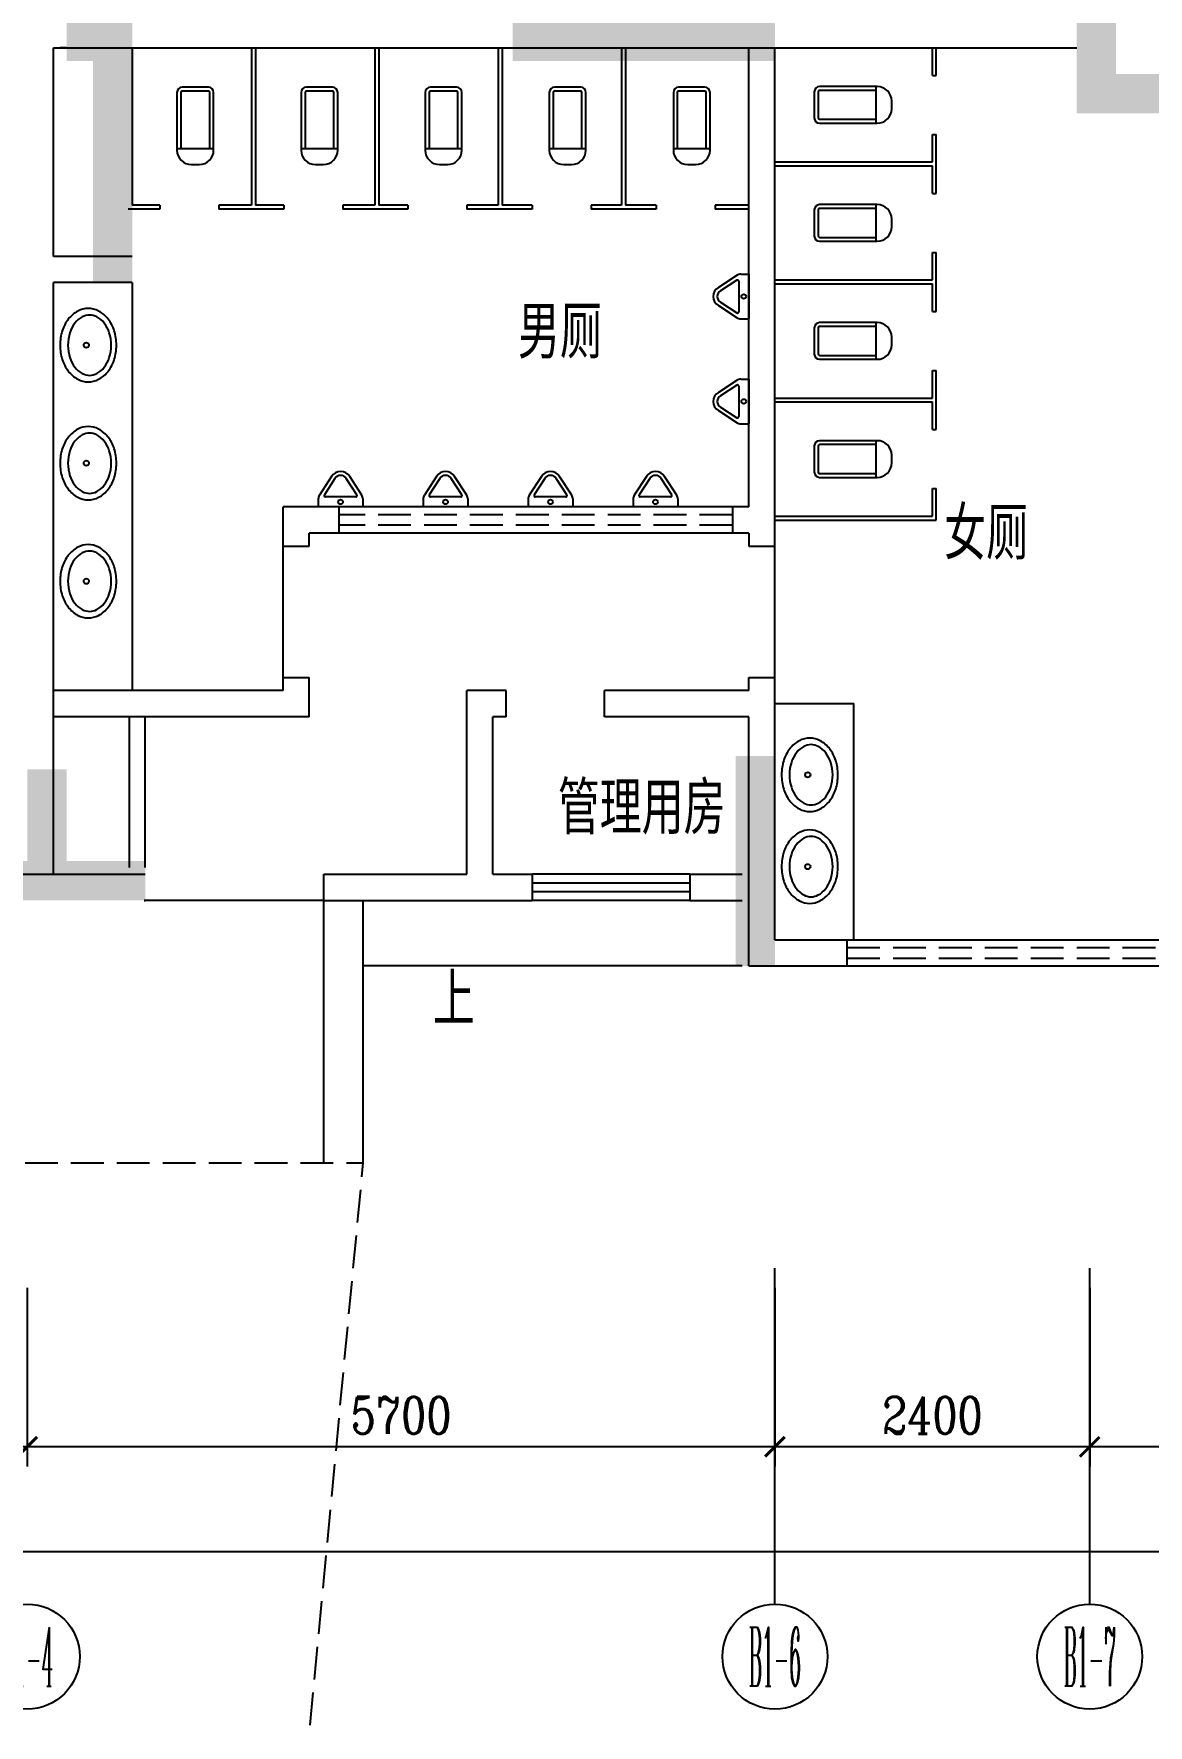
# Model space of a CAD drawing. Extents: x 2942 to 121742, y -69387 to 14613.
# Drawn here: x 29213 to 37708, y -21138 to -8243 of the extents above; entities that cross this region are included whole.
import ezdxf
from ezdxf.enums import TextEntityAlignment as Align

# ---------------------------------------------------------------- set-up
doc = ezdxf.new("R2010")
doc.units = 0
doc.header["$LTSCALE"] = 1000
doc.header["$MEASUREMENT"] = 0
doc.linetypes.add('DASH', pattern=[0.35, 0.25, -0.1])
doc.layers.get('0').update_dxf_attribs({"linetype": 'CONTINUOUS'})
doc.layers.get('DEFPOINTS').update_dxf_attribs({"linetype": 'CONTINUOUS'})
for name, color, linetype in [('AXIS', 7, 'CONTINUOUS'), ('AXIS_TEXT', 7, 'CONTINUOUS'), ('LVTRY', 7, 'CONTINUOUS'), ('STAIR', 7, 'CONTINUOUS'), ('WALL', 7, 'CONTINUOUS'), ('文字', 7, 'CONTINUOUS'), ('柱', 252, 'CONTINUOUS'), ('首层', 7, 'CONTINUOUS')]:
    doc.layers.add(name, color=color, linetype=linetype)
doc.styles.add('COMPLEX', font='COMPLEX.shx', dxfattribs={"width": 0.8})
doc.styles.add('DIM_FONT', font='romanc.shx', dxfattribs={"width": 0.8})
doc.styles.add('HZTXT', font='txt.shx', dxfattribs={"width": 0.5, "bigfont": 'hztxt.shx'})
doc.dimstyles.new('S100', dxfattribs={"dimtxt": 280, "dimasz": 150, "dimexe": 150, "dimexo": 150, "dimgap": 100, "dimtad": 1, "dimdec": 0, "dimzin": 0, "dimdsep": 46, "dimtxsty": 'DIM_FONT', "dimblk": '_DIMX', "dimblk1": 'ARCHTICK', "dimblk2": 'ARCHTICK', "dimsah": 1, "dimcen": 0.09, "dimdle": 150, "dimclrt": 7, "dimadec": 0, "dimazin": 0, "dimtfac": 1, "dimtdec": 0, "dimtix": 1, "dimtmove": 2, "dimatfit": 3, "dimldrblk": 'ARCHTICK', "dimfxl": 0, "dimtolj": 1, "dimtzin": 0, "dimarcsym": 0})

# ---------------------------------------------------------------- blocks, each defined once
blk = doc.blocks.new('_ARCHTICK')
at = {"color": 0, "linetype": 'ByBlock', "const_width": 0.15}
blk.add_lwpolyline([(-0.5, -0.5), (0.5, 0.5)], dxfattribs=at)
blk = doc.blocks.new('*D761')
at = {"color": 0, "linetype": 'ByBlock'}
for p, q in [((22863, -17805), (22863, -19966)), ((57963, -17805), (57963, -19966)), ((58113, -19816), (22713, -19816))]:
    blk.add_line(p, q, dxfattribs=at)
at = {"layer": 'DEFPOINTS', "color": 0, "linetype": 'ByBlock'}
for p in [(22863, -17655), (57963, -17655), (22863, -19816)]:
    blk.add_point(p, dxfattribs=at)
at = {"color": 0, "linetype": 'ByBlock', "xscale": 150, "yscale": 150, "zscale": 150, "rotation": 180}
blk.add_blockref('_ARCHTICK', (22863, -19816), dxfattribs=at)
at = {"color": 0, "linetype": 'ByBlock', "xscale": 150, "yscale": 150, "zscale": 150}
blk.add_blockref('_ARCHTICK', (57963, -19816), dxfattribs=at)
at = {"color": 7, "linetype": 'ByBlock', "insert": (40413, -19576), "char_height": 280, "attachment_point": 5, "style": 'DIM_FONT'}
blk.add_mtext('\\A1;35100', dxfattribs=at)
blk = doc.blocks.new('_DIMX')
blk.add_line((-150, 0), (150, 0))
at = {"const_width": 50}
blk.add_lwpolyline([(-70, -70), (70, 70)], dxfattribs=at)
blk = doc.blocks.new('*D762')
at = {"color": 0, "linetype": 'ByBlock'}
for p, q in [((29163, -17805), (29163, -19166)), ((34863, -17805), (34863, -19166)), ((35013, -19016), (29013, -19016))]:
    blk.add_line(p, q, dxfattribs=at)
at = {"layer": 'DEFPOINTS', "color": 0, "linetype": 'ByBlock'}
for p in [(29163, -17655), (34863, -17655), (29163, -19016)]:
    blk.add_point(p, dxfattribs=at)
at = {"color": 0, "linetype": 'ByBlock', "xscale": 150, "yscale": 150, "zscale": 150, "rotation": 180}
blk.add_blockref('_ARCHTICK', (29163, -19016), dxfattribs=at)
at = {"color": 0, "linetype": 'ByBlock', "xscale": 150, "yscale": 150, "zscale": 150}
blk.add_blockref('_ARCHTICK', (34863, -19016), dxfattribs=at)
at = {"color": 7, "linetype": 'ByBlock', "insert": (32013, -18776), "char_height": 280, "attachment_point": 5, "style": 'DIM_FONT'}
blk.add_mtext('\\A1;5700', dxfattribs=at)
blk = doc.blocks.new('*D765')
at = {"color": 0, "linetype": 'ByBlock'}
for p, q in [((25463, -17805), (25463, -19166)), ((29163, -17805), (29163, -19166)), ((29313, -19016), (25313, -19016))]:
    blk.add_line(p, q, dxfattribs=at)
at = {"layer": 'DEFPOINTS', "color": 0, "linetype": 'ByBlock'}
for p in [(25463, -17655), (29163, -17655), (25463, -19016)]:
    blk.add_point(p, dxfattribs=at)
at = {"color": 0, "linetype": 'ByBlock', "xscale": 150, "yscale": 150, "zscale": 150, "rotation": 180}
blk.add_blockref('_ARCHTICK', (25463, -19016), dxfattribs=at)
at = {"color": 0, "linetype": 'ByBlock', "xscale": 150, "yscale": 150, "zscale": 150}
blk.add_blockref('_ARCHTICK', (29163, -19016), dxfattribs=at)
at = {"color": 7, "linetype": 'ByBlock', "insert": (27313, -18776), "char_height": 280, "attachment_point": 5, "style": 'DIM_FONT'}
blk.add_mtext('\\A1;3700', dxfattribs=at)
blk = doc.blocks.new('_AXISO')
blk.add_circle((0, 0), 0.5)
at = {"layer": 'AXIS_TEXT', "style": 'COMPLEX', "width": 1.041667}
blk.add_attdef('A', text='', height=0.56, dxfattribs=at).set_placement((-0.25, -0.28), (0.25, -0.28), align=Align.FIT)
blk = doc.blocks.new('*D766')
at = {"color": 0, "linetype": 'ByBlock'}
for p, q in [((37263, -17805), (37263, -19166)), ((39163, -17805), (39163, -19166)), ((39313, -19016), (37113, -19016))]:
    blk.add_line(p, q, dxfattribs=at)
at = {"layer": 'DEFPOINTS', "color": 0, "linetype": 'ByBlock'}
for p in [(37263, -17655), (39163, -17655), (37263, -19016)]:
    blk.add_point(p, dxfattribs=at)
at = {"color": 0, "linetype": 'ByBlock', "xscale": 150, "yscale": 150, "zscale": 150, "rotation": 180}
blk.add_blockref('_ARCHTICK', (37263, -19016), dxfattribs=at)
at = {"color": 0, "linetype": 'ByBlock', "xscale": 150, "yscale": 150, "zscale": 150}
blk.add_blockref('_ARCHTICK', (39163, -19016), dxfattribs=at)
at = {"color": 7, "linetype": 'ByBlock', "insert": (38213, -18776), "char_height": 280, "attachment_point": 5, "style": 'DIM_FONT'}
blk.add_mtext('\\A1;1900', dxfattribs=at)
blk = doc.blocks.new('*D776')
at = {"color": 0, "linetype": 'ByBlock'}
for p, q in [((34863, -17805), (34863, -19166)), ((37263, -17805), (37263, -19166)), ((37413, -19016), (34713, -19016))]:
    blk.add_line(p, q, dxfattribs=at)
at = {"layer": 'DEFPOINTS', "color": 0, "linetype": 'ByBlock'}
for p in [(34863, -17655), (37263, -17655), (34863, -19016)]:
    blk.add_point(p, dxfattribs=at)
at = {"color": 0, "linetype": 'ByBlock', "xscale": 150, "yscale": 150, "zscale": 150, "rotation": 180}
blk.add_blockref('_ARCHTICK', (34863, -19016), dxfattribs=at)
at = {"color": 0, "linetype": 'ByBlock', "xscale": 150, "yscale": 150, "zscale": 150}
blk.add_blockref('_ARCHTICK', (37263, -19016), dxfattribs=at)
at = {"color": 7, "linetype": 'ByBlock', "insert": (36063, -18776), "char_height": 280, "attachment_point": 5, "style": 'DIM_FONT'}
blk.add_mtext('\\A1;2400', dxfattribs=at)
blk = doc.blocks.new('_LV3')
for points in [[(280, -265, 0.12431), (260, -186, 0.105707), (198, -113, 0.086941), (110, -67, 0.077137), (0, -50, 0.077137), (-110, -67, 0.086941), (-198, -113, 0.105707), (-260, -186, 0.12431), (-280, -265, 0.12431), (-260, -344, 0.105707), (-198, -417, 0.086941), (-110, -463, 0.077137), (0, -480, 0.077137), (110, -463, 0.086941), (198, -417, 0.105707), (260, -344, 0.12431)], [(230, -275, 0.12431), (216, -220, 0.105707), (168, -163, 0.086941), (95, -125, 0.077137), (0, -110, 0.077137), (-95, -125, 0.086941), (-168, -163, 0.105707), (-216, -220, 0.12431), (-230, -275, 0.12431), (-216, -330, 0.105707), (-168, -387, 0.086941), (-95, -425, 0.077137), (0, -440, 0.077137), (95, -425, 0.086941), (168, -387, 0.105707), (216, -330, 0.12431)]]:
    blk.add_lwpolyline(points, format="xyb", close=True)
blk.add_circle((0, -250), 20)

msp = doc.modelspace()

# ---------------------------------------------------------------- hatches: boundary and pattern name
at = {"layer": '柱'}
h = msp.add_hatch(color=252, dxfattribs=at)
h.paths.add_polyline_path([(38863.3, -1150.1), (39163.3, -1150.1), (39163.3, -2150.1), (37863.3, -2150.1), (37863.3, -1850.1), (38863.3, -1850.1)])
h.paths.add_polyline_path([(23363.3, 4449.9), (22863.3, 4449.9), (22863.3, 1449.9), (23163.3, 1449.9), (23163.3, 4149.9), (23363.3, 4149.9)])
h.paths.add_polyline_path([(22863.3, -3150.1), (23163.3, -3150.1), (23163.3, -4650.1), (23363.3, -4650.1), (23363.3, -4950.1), (22863.3, -4950.1)])
h.paths.add_polyline_path([(29463.3, -8150.1), (29963.3, -8150.1), (29963.3, -10140.1), (29663.3, -10140.1), (29663.3, -8450.1), (29463.3, -8450.1)])
h.paths.add_polyline_path([(25463.3, -12850.1), (25763.3, -12850.1), (25763.3, -14550.1), (26113.3, -14550.1), (26113.3, -14850.1), (25463.3, -14850.1)])
h.paths.add_polyline_path([(25963.3, -9350.1), (25463.3, -9350.1), (25463.3, -10950.1), (25763.3, -10950.1), (25763.3, -9650.1), (25963.3, -9650.1)])
h.paths.add_polyline_path([(28663.3, -14550.1), (28663.3, -14850.1), (30063.3, -14850.1), (30063.3, -14550.1), (29463.3, -14550.1), (29463.3, -13850.1), (29163.3, -13850.1), (29163.3, -14550.1)])
h.paths.add_polyline_path([(34563.3, -13750.1), (34863.3, -13750.1), (34863.3, -15350.1), (34563.3, -15350.1)])
h.paths.add_polyline_path([(26563.3, -2400.1), (27263.3, -2400.1), (27263.3, -1700.1), (26563.3, -1700.1)])
h.paths.add_polyline_path([(26563.3, -5200.1), (27263.3, -5200.1), (27263.3, -4500.1), (26563.3, -4500.1)])
h.paths.add_polyline_path([(26263.3, 4449.9), (27063.3, 4449.9), (27063.3, 3149.9), (27063.3, 2949.9), (26763.3, 2949.9), (26763.3, 4149.9), (26263.3, 4149.9)])
h.paths.add_polyline_path([(34863.3, -8150.1), (34863.3, -8450.1), (32863.3, -8450.1), (32863.3, -8150.1)])
h.paths.add_polyline_path([(32363.3, -5200.1), (33063.3, -5200.1), (33063.3, -4500.1), (32363.3, -4500.1)])
h.paths.add_polyline_path([(32363.3, -2400.1), (33063.3, -2400.1), (33063.3, -1700.1), (32363.3, -1700.1)])
h.paths.add_polyline_path([(37963.3, -6550.1), (37963.3, -6250.1), (37163.3, -6250.1), (37163.3, -8850.1), (38063.3, -8850.1), (38063.3, -8550.1), (37463.3, -8550.1), (37463.3, -6550.1)])
h.paths.add_polyline_path([(37463.3, -6550.1), (37463.3, -8550.1)], flags=16)
h.paths.add_polyline_path([(32663.3, 1849.9), (32963.3, 1849.9), (32963.3, 4449.9), (32663.3, 4449.9)])
h.paths.add_polyline_path([(54563.3, 4449.9), (53763.3, 4449.9), (53763.3, 3149.9), (53763.3, 2949.9), (54063.3, 2949.9), (54063.3, 4149.9), (54563.3, 4149.9)])
h.paths.add_polyline_path([(54263.3, -2400.1), (53563.3, -2400.1), (53563.3, -1700.1), (54263.3, -1700.1)])
h.paths.add_polyline_path([(54263.3, -5200.1), (53563.3, -5200.1), (53563.3, -4500.1), (54263.3, -4500.1)])
h.paths.add_polyline_path([(51363.3, -8150.1), (50863.3, -8150.1), (50863.3, -10140.1), (51163.3, -10140.1), (51163.3, -8450.1), (51363.3, -8450.1)])
h.paths.add_polyline_path([(46263.3, -13750.1), (45963.3, -13750.1), (45963.3, -15350.1), (46263.3, -15350.1)])
h.paths.add_polyline_path([(41963.3, -13350.1), (41663.3, -13350.1), (41663.3, -15350.1), (41963.3, -15350.1)])
h.paths.add_polyline_path([(38863.3, -13350.1), (39163.3, -13350.1), (39163.3, -15350.1), (38863.3, -15350.1)])
h.paths.add_polyline_path([(52163.3, -14550.1), (52163.3, -14850.1), (50763.3, -14850.1), (50763.3, -14550.1), (51363.3, -14550.1), (51363.3, -13850.1), (51663.3, -13850.1), (51663.3, -14550.1)])
h.paths.add_polyline_path([(45963.3, -8150.1), (45963.3, -8450.1), (47963.3, -8450.1), (47963.3, -8150.1)])
h.paths.add_polyline_path([(41963.3, -1150.1), (41663.3, -1150.1), (41663.3, -2150.1), (42963.3, -2150.1), (42963.3, -1850.1), (41963.3, -1850.1)])
h.paths.add_polyline_path([(39063.3, -6550.1), (39063.3, -6250.1), (39863.3, -6250.1), (39863.3, -8850.1), (38963.3, -8850.1), (38963.3, -8550.1), (39563.3, -8550.1), (39563.3, -6550.1)])
h.paths.add_polyline_path([(41763.3, -6550.1), (41763.3, -6250.1), (40963.3, -6250.1), (40963.3, -8850.1), (41863.3, -8850.1), (41863.3, -8550.1), (41263.3, -8550.1), (41263.3, -6550.1)])
h.paths.add_polyline_path([(43363.3, -6550.1), (43363.3, -8550.1)], flags=16)
h.paths.add_polyline_path([(42863.3, -6550.1), (42863.3, -6250.1), (43663.3, -6250.1), (43663.3, -8850.1), (42763.3, -8850.1), (42763.3, -8550.1), (43363.3, -8550.1), (43363.3, -6550.1)])
h.paths.add_polyline_path([(38863.3, 2449.9), (39163.3, 2449.9), (39163.3, 4449.9), (38863.3, 4449.9)])
h.paths.add_polyline_path([(41963.3, 2449.9), (41663.3, 2449.9), (41663.3, 4449.9), (41963.3, 4449.9)])
h.paths.add_polyline_path([(48463.3, -5200.1), (47763.3, -5200.1), (47763.3, -4500.1), (48463.3, -4500.1)])
h.paths.add_polyline_path([(48463.3, -2400.1), (47763.3, -2400.1), (47763.3, -1700.1), (48463.3, -1700.1)])
h.paths.add_polyline_path([(48163.3, 1849.9), (47863.3, 1849.9), (47863.3, 4449.9), (48163.3, 4449.9)])
h.paths.add_polyline_path([(55363.3, -12850.1), (55063.3, -12850.1), (55063.3, -14550.1), (54713.3, -14550.1), (54713.3, -14850.1), (55363.3, -14850.1)])
h.paths.add_polyline_path([(54863.3, -9350.1), (55363.3, -9350.1), (55363.3, -10950.1), (55063.3, -10950.1), (55063.3, -9650.1), (54863.3, -9650.1)])
h.paths.add_polyline_path([(57463.3, 4449.9), (57963.3, 4449.9), (57963.3, 1449.9), (57663.3, 1449.9), (57663.3, 4149.9), (57463.3, 4149.9)])
h.paths.add_polyline_path([(57963.3, -3150.1), (57663.3, -3150.1), (57663.3, -4650.1), (57463.3, -4650.1), (57463.3, -4950.1), (57963.3, -4950.1)])
edge = h.paths.add_edge_path()
edge.add_line((20397.6, 4449.9), (58994.1, 4449.9))
edge = h.paths.add_edge_path()
edge.add_line((57963.3, -17655), (57963.3, 8640.9))

# ---------------------------------------------------------------- linework, layer by layer
at = {"color": 252}
for p, q in [((30304.6, -8690.1), (30304.6, -9129.8)), ((30334.6, -8690.1), (30334.6, -9119.8)), ((30544.1, -8650.1), (30344.6, -8650.1)), ((30544.1, -8680.1), (30344.6, -8680.1)), ((30554.1, -9119.8), (30554.1, -8690.1)), ((30584.1, -9129.8), (30584.1, -8690.1)), ((31250.6, -8690.1), (31250.6, -9129.8)), ((31280.6, -8690.1), (31280.6, -9119.8)), ((31490.1, -8650.1), (31290.6, -8650.1)), ((31490.1, -8680.1), (31290.6, -8680.1)), ((31500.1, -9119.8), (31500.1, -8690.1)), ((31530.1, -9129.8), (31530.1, -8690.1)), ((32196.6, -8690.1), (32196.6, -9129.8)), ((32226.6, -8690.1), (32226.6, -9119.8)), ((32436.1, -8650.1), (32236.6, -8650.1)), ((32436.1, -8680.1), (32236.6, -8680.1)), ((32446.1, -9119.8), (32446.1, -8690.1)), ((32476.1, -9129.8), (32476.1, -8690.1)), ((33142.6, -8690.1), (33142.6, -9129.8)), ((33172.6, -8690.1), (33172.6, -9119.8)), ((33382.1, -8650.1), (33182.6, -8650.1)), ((33382.1, -8680.1), (33182.6, -8680.1)), ((33392.1, -9119.8), (33392.1, -8690.1)), ((33422.1, -9129.8), (33422.1, -8690.1)), ((34088.5, -8690.1), (34088.5, -9129.8)), ((34118.5, -8690.1), (34118.5, -9119.8)), ((34328.1, -8650.1), (34128.5, -8650.1)), ((34328.1, -8680.1), (34128.5, -8680.1)), ((34338.1, -9119.8), (34338.1, -8690.1)), ((34368.1, -9129.8), (34368.1, -8690.1)), ((30584.1, -9119.8), (30304.6, -9119.8)), ((31530.1, -9119.8), (31250.6, -9119.8)), ((32476.1, -9119.8), (32196.6, -9119.8)), ((33422.1, -9119.8), (33142.6, -9119.8)), ((34368.1, -9119.8), (34088.5, -9119.8)), ((30414.6, -9239.8), (30474.1, -9239.8)), ((31360.6, -9239.8), (31420.1, -9239.8)), ((32306.6, -9239.8), (32366.1, -9239.8)), ((33252.6, -9239.8), (33312.1, -9239.8)), ((34198.5, -9239.8), (34258.1, -9239.8))]:
    msp.add_line(p, q, dxfattribs=at)
at = {"color": 251}
for p, q in [((35163.3, -8685.3), (35163.3, -8884.9)), ((35193.3, -8685.3), (35193.3, -8884.9)), ((35643, -8645.3), (35203.3, -8645.3)), ((35633, -8675.3), (35203.3, -8675.3)), ((35633, -8645.3), (35633, -8924.9)), ((35753, -8814.9), (35753, -8755.3)), ((35203.3, -8894.9), (35633, -8894.9)), ((35203.3, -8924.9), (35643, -8924.9)), ((35163.3, -9585.3), (35163.3, -9784.9)), ((35193.3, -9585.3), (35193.3, -9784.9)), ((35643, -9545.3), (35203.3, -9545.3)), ((35633, -9575.3), (35203.3, -9575.3)), ((35633, -9545.3), (35633, -9824.9)), ((35753, -9714.9), (35753, -9655.3)), ((35203.3, -9794.9), (35633, -9794.9)), ((35203.3, -9824.9), (35643, -9824.9)), ((34574.9, -10084.2), (34432.8, -10176.8)), ((34571.9, -10121.9), (34447.8, -10202.8)), ((34587.3, -10130.3), (34587.3, -10361.8)), ((34602.2, -10076.1), (34663.3, -10076.1)), ((34663.3, -10076.1), (34663.3, -10416.1)), ((34432.8, -10315.3), (34574.9, -10407.9)), ((34447.8, -10289.4), (34571.9, -10370.2)), ((34602.2, -10416.1), (34663.3, -10416.1)), ((35163.3, -10485.3), (35163.3, -10684.9)), ((35193.3, -10485.3), (35193.3, -10684.9)), ((35643, -10445.3), (35203.3, -10445.3)), ((35633, -10475.3), (35203.3, -10475.3)), ((35633, -10445.3), (35633, -10724.9)), ((35753, -10614.9), (35753, -10555.3)), ((35203.3, -10694.9), (35633, -10694.9)), ((35203.3, -10724.9), (35643, -10724.9)), ((34574.9, -10884.2), (34432.8, -10976.8)), ((34571.9, -10921.9), (34447.8, -11002.8)), ((34587.3, -10930.3), (34587.3, -11161.8)), ((34602.2, -10876.1), (34663.3, -10876.1)), ((34663.3, -10876.1), (34663.3, -11216.1)), ((34447.8, -11089.4), (34571.9, -11170.2)), ((34432.8, -11115.3), (34574.9, -11207.9)), ((34602.2, -11216.1), (34663.3, -11216.1)), ((35643, -11345.3), (35203.3, -11345.3)), ((35633, -11345.3), (35633, -11624.9)), ((35163.3, -11385.3), (35163.3, -11584.9)), ((35193.3, -11385.3), (35193.3, -11584.9)), ((35633, -11375.3), (35203.3, -11375.3)), ((35753, -11514.9), (35753, -11455.3)), ((35203.3, -11594.9), (35633, -11594.9)), ((31482.9, -11619.5), (31390.3, -11761.7)), ((31508.8, -11634.5), (31428, -11758.6)), ((31676.3, -11758.6), (31595.4, -11634.5)), ((31714, -11761.7), (31621.4, -11619.5)), ((32282.9, -11619.5), (32190.3, -11761.7)), ((32308.8, -11634.5), (32228, -11758.6)), ((32476.3, -11758.6), (32395.4, -11634.5)), ((32514, -11761.7), (32421.4, -11619.5)), ((33082.9, -11619.5), (32990.2, -11761.7)), ((33108.8, -11634.5), (33028, -11758.6)), ((33276.3, -11758.6), (33195.4, -11634.5)), ((33314, -11761.7), (33221.4, -11619.5)), ((33882.9, -11619.5), (33790.2, -11761.7)), ((33908.8, -11634.5), (33828, -11758.6)), ((34076.3, -11758.6), (33995.4, -11634.5)), ((34114, -11761.7), (34021.4, -11619.5)), ((35203.3, -11624.9), (35643, -11624.9)), ((31382.1, -11788.9), (31382.1, -11850.1)), ((31722.1, -11850.1), (31382.1, -11850.1)), ((31667.9, -11774.1), (31436.3, -11774.1)), ((31722.1, -11788.9), (31722.1, -11850.1)), ((32182.1, -11788.9), (32182.1, -11850.1)), ((32522.1, -11850.1), (32182.1, -11850.1)), ((32467.9, -11774.1), (32236.3, -11774.1)), ((32522.1, -11788.9), (32522.1, -11850.1)), ((32982.1, -11788.9), (32982.1, -11850.1)), ((33322.1, -11850.1), (32982.1, -11850.1)), ((33267.9, -11774.1), (33036.3, -11774.1)), ((33322.1, -11788.9), (33322.1, -11850.1)), ((33782.1, -11788.9), (33782.1, -11850.1)), ((34122.1, -11850.1), (33782.1, -11850.1)), ((34067.9, -11774.1), (33836.3, -11774.1)), ((34122.1, -11788.9), (34122.1, -11850.1))]:
    msp.add_line(p, q, dxfattribs=at)
at = {"linetype": 'DASH'}
for p, q in [((31538.3, -11850.1), (31538.3, -12050.1)), ((34538.3, -11850.1), (34538.3, -12050.1)), ((34538.3, -11910.1), (31538.3, -11910.1)), ((34538.3, -11990.1), (31538.3, -11990.1)), ((35413.3, -15350.1), (35413.3, -15150.1)), ((35413.3, -15210.1), (38413.3, -15210.1)), ((35413.3, -15290.1), (38413.3, -15290.1))]:
    msp.add_line(p, q, dxfattribs=at)
for p, q in [((34213.3, -14650.1), (33013.3, -14650.1)), ((33013.3, -14716.8), (34213.3, -14716.8)), ((33013.3, -14783.4), (34213.3, -14783.4)), ((34213.3, -14850.1), (33013.3, -14850.1))]:
    msp.add_line(p, q)
at = {"color": 251}
for points in [[(29628.3, -10337.1, 0.1243095), (29549.1, -10357.1, 0.1057071), (29476.3, -10419.1, 0.0869413), (29430.4, -10506.9, 0.0771373), (29413.3, -10617.1, 0.0771373), (29430.4, -10727.3, 0.0869413), (29476.3, -10815.1, 0.1057071), (29549.1, -10877.1, 0.1243095), (29628.3, -10897.1, 0.1243095), (29707.5, -10877.1, 0.1057071), (29780.4, -10815.1, 0.0869413), (29826.2, -10727.3, 0.0771373), (29843.3, -10617.1, 0.0771373), (29826.2, -10506.9, 0.0869413), (29780.4, -10419.1, 0.1057071), (29707.5, -10357.1, 0.1243095)], [(29638.3, -10387.1, 0.1243095), (29582.9, -10401.1, 0.1057071), (29526, -10449.5, 0.0869413), (29488.1, -10522.1, 0.0771373), (29473.3, -10617.1, 0.0771373), (29488.1, -10712.1, 0.0869413), (29526, -10784.6, 0.1057071), (29582.9, -10833.1, 0.1243095), (29638.3, -10847.1, 0.1243095), (29693.8, -10833.1, 0.1057071), (29750.7, -10784.6, 0.0869413), (29788.6, -10712.1, 0.0771373), (29803.3, -10617.1, 0.0771373), (29788.6, -10522.1, 0.0869413), (29750.7, -10449.5, 0.1057071), (29693.8, -10401.1, 0.1243095)], [(29628.3, -11237.1, 0.1243095), (29549.1, -11257.1, 0.1057071), (29476.3, -11319.1, 0.0869413), (29430.4, -11406.9, 0.0771373), (29413.3, -11517.1, 0.0771373), (29430.4, -11627.3, 0.0869413), (29476.3, -11715.1, 0.1057071), (29549.1, -11777.1, 0.1243095), (29628.3, -11797.1, 0.1243095), (29707.5, -11777.1, 0.1057071), (29780.4, -11715.1, 0.0869413), (29826.2, -11627.3, 0.0771373), (29843.3, -11517.1, 0.0771373), (29826.2, -11406.9, 0.0869413), (29780.4, -11319.1, 0.1057071), (29707.5, -11257.1, 0.1243095)], [(29638.3, -11287.1, 0.1243095), (29582.9, -11301.1, 0.1057071), (29526, -11349.5, 0.0869413), (29488.1, -11422.1, 0.0771373), (29473.3, -11517.1, 0.0771373), (29488.1, -11612.1, 0.0869413), (29526, -11684.6, 0.1057071), (29582.9, -11733.1, 0.1243095), (29638.3, -11747.1, 0.1243095), (29693.8, -11733.1, 0.1057071), (29750.7, -11684.6, 0.0869413), (29788.6, -11612.1, 0.0771373), (29803.3, -11517.1, 0.0771373), (29788.6, -11422.1, 0.0869413), (29750.7, -11349.5, 0.1057071), (29693.8, -11301.1, 0.1243095)], [(29628.3, -12137.1, 0.1243095), (29549.1, -12157.1, 0.1057071), (29476.3, -12219.1, 0.0869413), (29430.4, -12306.9, 0.0771373), (29413.3, -12417.1, 0.0771373), (29430.4, -12527.3, 0.0869413), (29476.3, -12615.1, 0.1057071), (29549.1, -12677.1, 0.1243095), (29628.3, -12697.1, 0.1243095), (29707.5, -12677.1, 0.1057071), (29780.4, -12615.1, 0.0869413), (29826.2, -12527.3, 0.0771373), (29843.3, -12417.1, 0.0771373), (29826.2, -12306.9, 0.0869413), (29780.4, -12219.1, 0.1057071), (29707.5, -12157.1, 0.1243095)], [(29638.3, -12187.1, 0.1243095), (29582.9, -12201.1, 0.1057071), (29526, -12249.5, 0.0869413), (29488.1, -12322.1, 0.0771373), (29473.3, -12417.1, 0.0771373), (29488.1, -12512.1, 0.0869413), (29526, -12584.6, 0.1057071), (29582.9, -12633.1, 0.1243095), (29638.3, -12647.1, 0.1243095), (29693.8, -12633.1, 0.1057071), (29750.7, -12584.6, 0.0869413), (29788.6, -12512.1, 0.0771373), (29803.3, -12417.1, 0.0771373), (29788.6, -12322.1, 0.0869413), (29750.7, -12249.5, 0.1057071), (29693.8, -12201.1, 0.1243095)]]:
    msp.add_lwpolyline(points, format="xyb", close=True, dxfattribs=at)
for centre, radius in [((34625.3, -10246.1), 17.7), ((29613.3, -10617.1), 20), ((34625.3, -11046.1), 17.7), ((29613.3, -11517.1), 20), ((31552.1, -11812.1), 17.7), ((32352.1, -11812.1), 17.7), ((33152.1, -11812.1), 17.7), ((33952.1, -11812.1), 17.7), ((29613.3, -12417.1), 20)]:
    msp.add_circle(centre, radius, dxfattribs=at)
at = {"color": 252}
for centre, radius, start, end in [((30344.6, -8690.1), 40, 90, 180), ((30344.6, -8690.1), 10, 90, 180), ((30544.1, -8690.1), 40, 0, 90), ((30544.1, -8690.1), 10, 0, 90), ((31290.6, -8690.1), 40, 90, 180), ((31290.6, -8690.1), 10, 90, 180), ((31490.1, -8690.1), 40, 0, 90), ((31490.1, -8690.1), 10, 0, 90), ((32236.6, -8690.1), 40, 90, 180), ((32236.6, -8690.1), 10, 90, 180), ((32436.1, -8690.1), 40, 0, 90), ((32436.1, -8690.1), 10, 0, 90), ((33182.6, -8690.1), 40, 90, 180), ((33182.6, -8690.1), 10, 90, 180), ((33382.1, -8690.1), 40, 0, 90), ((33382.1, -8690.1), 10, 0, 90), ((34128.5, -8690.1), 40, 90, 180), ((34128.5, -8690.1), 10, 90, 180), ((34328.1, -8690.1), 40, 0, 90), ((34328.1, -8690.1), 10, 0, 90), ((30414.6, -9129.8), 110, 180, 270), ((30474.1, -9129.8), 110, 270, 0), ((31360.6, -9129.8), 110, 180, 270), ((31420.1, -9129.8), 110, 270, 0), ((32306.6, -9129.8), 110, 180, 270), ((32366.1, -9129.8), 110, 270, 0), ((33252.6, -9129.8), 110, 180, 270), ((33312.1, -9129.8), 110, 270, 0), ((34198.5, -9129.8), 110, 180, 270), ((34258.1, -9129.8), 110, 270, 0)]:
    msp.add_arc(centre, radius, start, end, dxfattribs=at)
at = {"color": 251}
for centre, radius, start, end in [((35203.3, -8685.3), 40, 90, 180), ((35203.3, -8685.3), 10, 90, 180), ((35643, -8755.3), 110, 0, 90), ((35203.3, -8884.9), 40, 180, 270), ((35203.3, -8884.9), 10, 180, 270), ((35643, -8814.9), 110, 270, 0), ((35203.3, -9585.3), 40, 90, 180), ((35203.3, -9585.3), 10, 90, 180), ((35643, -9655.3), 110, 0, 90), ((35203.3, -9784.9), 40, 180, 270), ((35203.3, -9784.9), 10, 180, 270), ((35643, -9714.9), 110, 270, 0), ((34472.8, -10246.1), 80, 120, 240), ((34577.3, -10130.3), 10, 0, 123.0863), ((34602.2, -10126.1), 50, 90, 123.0863), ((34472.8, -10246.1), 50, 120, 240), ((34577.3, -10361.8), 10, 236.9137, 0), ((34602.2, -10366.1), 50, 236.9137, 270), ((35203.3, -10485.3), 40, 90, 180), ((35203.3, -10485.3), 10, 90, 180), ((35643, -10555.3), 110, 0, 90), ((35203.3, -10684.9), 40, 180, 270), ((35203.3, -10684.9), 10, 180, 270), ((35643, -10614.9), 110, 270, 0), ((34577.3, -10930.3), 10, 0, 123.0863), ((34602.2, -10926.1), 50, 90, 123.0863), ((34472.8, -11046.1), 80, 120, 240), ((34472.8, -11046.1), 50, 120, 240), ((34577.3, -11161.8), 10, 236.9137, 0), ((34602.2, -11166.1), 50, 236.9137, 270), ((35203.3, -11385.3), 40, 90, 180), ((35643, -11455.3), 110, 0, 90), ((35203.3, -11385.3), 10, 90, 180), ((31552.1, -11659.5), 80, 30, 150), ((32352.1, -11659.5), 80, 30, 150), ((33152.1, -11659.5), 80, 30, 150), ((33952.1, -11659.5), 80, 30, 150), ((35203.3, -11584.9), 40, 180, 270), ((35203.3, -11584.9), 10, 180, 270), ((35643, -11514.9), 110, 270, 0), ((31552.1, -11659.5), 50, 30, 150), ((32352.1, -11659.5), 50, 30, 150), ((33152.1, -11659.5), 50, 30, 150), ((33952.1, -11659.5), 50, 30, 150), ((31432.1, -11788.9), 50, 146.9137, 180), ((31436.3, -11764.1), 10, 146.9137, 270), ((31667.9, -11764.1), 10, 270, 33.0863), ((31672.1, -11788.9), 50, 360, 33.0863), ((32232.1, -11788.9), 50, 146.9137, 180), ((32236.3, -11764.1), 10, 146.9137, 270), ((32467.9, -11764.1), 10, 270, 33.0863), ((32472.1, -11788.9), 50, 360, 33.0863), ((33032.1, -11788.9), 50, 146.9137, 180), ((33036.3, -11764.1), 10, 146.9137, 270), ((33267.9, -11764.1), 10, 270, 33.0863), ((33272.1, -11788.9), 50, 360, 33.0863), ((33832.1, -11788.9), 50, 146.9137, 180), ((33836.3, -11764.1), 10, 146.9137, 270), ((34067.9, -11764.1), 10, 270, 33.0863), ((34072.1, -11788.9), 50, 360, 33.0863)]:
    msp.add_arc(centre, radius, start, end, dxfattribs=at)
at = {"layer": 'AXIS'}
for p, q in [((34863.3, -20215.7), (34863.3, -17655)), ((37263.3, -20215.7), (37263.3, -17655))]:
    msp.add_line(p, q, dxfattribs=at)
at = {"layer": 'LVTRY'}
for p, q in [((29963.3, -8350.1), (29963.3, -9550.1)), ((29963.3, -8350.1), (29963.3, -9550.1)), ((30873.3, -8350.1), (30873.3, -9550.1)), ((30903.3, -8350.1), (30903.3, -9550.1)), ((31813.3, -8350.1), (31813.3, -9550.1)), ((31843.3, -8350.1), (31843.3, -9550.1)), ((32753.3, -8350.1), (32753.3, -9550.1)), ((32783.3, -8350.1), (32783.3, -9550.1)), ((33693.3, -8350.1), (33693.3, -9550.1)), ((33723.3, -8350.1), (33723.3, -9550.1)), ((36063.3, -8560.1), (36063.3, -8350.1)), ((36093.3, -8560.1), (36093.3, -8350.1)), ((36063.3, -8560.1), (36093.3, -8560.1)), ((36063.3, -9220.1), (36063.3, -9010.1)), ((36063.3, -9010.1), (36093.3, -9010.1)), ((36093.3, -9460.1), (36093.3, -9010.1)), ((34863.3, -9220.1), (36063.3, -9220.1)), ((34863.3, -9250.1), (36063.3, -9250.1)), ((36063.3, -9460.1), (36063.3, -9250.1)), ((36063.3, -9460.1), (36093.3, -9460.1)), ((30173.3, -9580.1), (29933.3, -9580.1)), ((30173.3, -9550.1), (29963.3, -9550.1)), ((30173.3, -9550.1), (30173.3, -9580.1)), ((30873.3, -9550.1), (30623.3, -9550.1)), ((30623.3, -9550.1), (30623.3, -9580.1)), ((31119.3, -9580.1), (30623.3, -9580.1)), ((31119.3, -9550.1), (30903.3, -9550.1)), ((31119.3, -9550.1), (31119.3, -9580.1)), ((31813.3, -9550.1), (31569.3, -9550.1)), ((31569.3, -9550.1), (31569.3, -9580.1)), ((32065.3, -9580.1), (31569.3, -9580.1)), ((32065.3, -9550.1), (31843.3, -9550.1)), ((32065.3, -9550.1), (32065.3, -9580.1)), ((32753.3, -9550.1), (32515.3, -9550.1)), ((32515.3, -9550.1), (32515.3, -9580.1)), ((33011.3, -9580.1), (32515.3, -9580.1)), ((33011.3, -9550.1), (32783.3, -9550.1)), ((33011.3, -9550.1), (33011.3, -9580.1)), ((33693.3, -9550.1), (33461.3, -9550.1)), ((33461.3, -9550.1), (33461.3, -9580.1)), ((33957.3, -9580.1), (33461.3, -9580.1)), ((33957.3, -9550.1), (33723.3, -9550.1)), ((33957.3, -9550.1), (33957.3, -9580.1)), ((34663.3, -9550.1), (34407.3, -9550.1)), ((34407.3, -9550.1), (34407.3, -9580.1)), ((34663.3, -9580.1), (34407.3, -9580.1)), ((36063.3, -10120.1), (36063.3, -9910.1)), ((36063.3, -9910.1), (36093.3, -9910.1)), ((36093.3, -10360.1), (36093.3, -9910.1)), ((29963.3, -10140.1), (29963.3, -13250.1)), ((34863.3, -10120.1), (36063.3, -10120.1)), ((34863.3, -10150.1), (36063.3, -10150.1)), ((36063.3, -10360.1), (36063.3, -10150.1)), ((36063.3, -10360.1), (36093.3, -10360.1)), ((36063.3, -11020.1), (36063.3, -10810.1)), ((36063.3, -10810.1), (36093.3, -10810.1)), ((36093.3, -11260.1), (36093.3, -10810.1)), ((34863.3, -11020.1), (36063.3, -11020.1)), ((34863.3, -11050.1), (36063.3, -11050.1)), ((36063.3, -11260.1), (36063.3, -11050.1)), ((36063.3, -11260.1), (36093.3, -11260.1)), ((36063.3, -11920.1), (36063.3, -11710.1)), ((36063.3, -11710.1), (36093.3, -11710.1)), ((36093.3, -11950.1), (36093.3, -11710.1)), ((34863.3, -11920.1), (36063.3, -11920.1)), ((34863.3, -11950.1), (36093.3, -11950.1)), ((34863.3, -13350.1), (35463.3, -13350.1)), ((35463.3, -15150.1), (35463.3, -13350.1))]:
    msp.add_line(p, q, dxfattribs=at)
at = {"layer": 'STAIR'}
for p, q in [((31113.3, -13150.1), (31113.3, -12150.1)), ((34863.3, -13150.1), (34863.3, -12150.1)), ((31423.5, -14850.1), (30053.3, -14850.1)), ((31423.5, -16850.1), (31423.5, -14850.1)), ((31723.5, -16850.1), (31723.5, -14850.1)), ((34613.3, -15350.1), (31723.5, -15350.1))]:
    msp.add_line(p, q, dxfattribs=at)
at = {"layer": 'WALL'}
for p, q in [((29363.3, -9940.1), (29363.3, -8350.1)), ((29363.3, -8350.1), (33463.3, -8350.1)), ((29363.3, -9940.1), (29363.3, -8350.1)), ((29363.3, -8350.1), (34663.3, -8350.1)), ((29463.3, -8350.1), (29413.3, -8350.1)), ((29463.3, -8350.1), (29413.3, -8350.1)), ((33659.3, -8350.1), (37163.3, -8350.1)), ((34663.3, -11850.1), (34663.3, -8350.1)), ((34863.3, -12150.1), (34863.3, -8350.1)), ((34863.3, -8350.1), (37163.3, -8350.1)), ((29963.3, -9940.1), (29363.3, -9940.1)), ((29963.3, -9940.1), (29363.3, -9940.1)), ((29363.3, -14650.1), (29363.3, -10140.1)), ((29963.3, -10140.1), (29363.3, -10140.1)), ((29963.3, -10140.1), (29363.3, -10140.1)), ((29363.3, -13250.1), (29363.3, -10140.1)), ((34663.3, -11850.1), (31113.3, -11850.1)), ((31113.3, -12150.1), (31113.3, -11850.1)), ((34663.3, -12050.1), (31313.3, -12050.1)), ((31313.3, -12150.1), (31313.3, -12050.1)), ((34663.3, -12050.1), (34663.3, -12050.1)), ((34663.3, -12050.1), (34663.3, -12150.1)), ((31113.3, -12150.1), (31313.3, -12150.1)), ((34663.3, -12150.1), (34863.3, -12150.1)), ((31113.3, -13250.1), (31113.3, -13150.1)), ((31113.3, -13150.1), (31313.3, -13150.1)), ((31313.3, -13450.1), (31313.3, -13150.1)), ((34663.3, -13150.1), (34863.3, -13150.1)), ((34663.3, -13250.1), (34663.3, -13150.1)), ((34863.3, -15150.1), (34863.3, -13150.1)), ((31113.3, -13250.1), (29363.3, -13250.1)), ((32513.3, -14650.1), (32513.3, -13250.1)), ((32813.3, -13250.1), (32513.3, -13250.1)), ((32813.3, -13450.1), (32813.3, -13250.1)), ((34663.3, -13250.1), (33563.3, -13250.1)), ((33563.3, -13450.1), (33563.3, -13250.1)), ((29363.3, -14650.1), (29363.3, -13450.1)), ((31313.3, -13450.1), (29363.3, -13450.1)), ((32713.3, -14650.1), (32713.3, -13450.1)), ((32813.3, -13450.1), (32713.3, -13450.1)), ((34663.3, -13450.1), (33563.3, -13450.1)), ((34663.3, -15350.1), (34663.3, -13450.1)), ((28713.3, -14650.1), (30063.3, -14650.1)), ((28713.3, -14650.1), (30063.3, -14650.1)), ((31423.5, -14650.1), (32513.3, -14650.1)), ((31423.5, -14850.1), (31423.5, -14650.1)), ((32713.3, -14650.1), (33013.3, -14650.1)), ((33013.3, -14650.1), (33013.3, -14850.1)), ((34213.3, -14650.1), (34613.3, -14650.1)), ((34213.3, -14650.1), (34213.3, -14850.1)), ((30053.3, -14850.1), (30063.3, -14850.1)), ((31423.5, -14850.1), (33013.3, -14850.1)), ((34213.3, -14850.1), (34613.3, -14850.1)), ((34863.3, -15150.1), (38983.3, -15150.1)), ((34663.3, -15350.1), (39163.3, -15350.1))]:
    msp.add_line(p, q, dxfattribs=at)
at = {"layer": 'WALL', "linetype": 'DASH'}
for p in [(13746.3, -16850.1), (31319.5, -21138.3)]:
    msp.add_line(p, (31724.5, -16850.1), dxfattribs=at)
at = {"layer": '首层'}
for p, q in [((29943.3, -14600.1), (29943.3, -13450.1)), ((30063.3, -14600.1), (30063.3, -13450.1))]:
    msp.add_line(p, q, dxfattribs=at)

# ---------------------------------------------------------------- block references
at = {"layer": 'AXIS'}
ref = msp.add_blockref('_AXISO', (29163.3, -20615.7), dxfattribs=dict(at, xscale=799.9992, yscale=799.9992, zscale=799.9992))
ref.add_attrib('A', 'B1-4', dxfattribs={"layer": 'AXIS_TEXT', "height": 448, "style": 'COMPLEX', "width": 0.237342}).set_placement((28963.3, -20839.7), (29363.3, -20839.7), align=Align.FIT)
ref = msp.add_blockref('_AXISO', (34863.3, -20615.7), dxfattribs=dict(at, xscale=799.9992, yscale=799.9992, zscale=799.9992))
ref.add_attrib('A', 'B1-6', dxfattribs={"layer": 'AXIS_TEXT', "height": 448, "style": 'COMPLEX', "width": 0.243506}).set_placement((34663.3, -20839.7), (35063.3, -20839.7), align=Align.FIT)
ref = msp.add_blockref('_AXISO', (37263.3, -20615.7), dxfattribs=dict(at, xscale=799.9992, yscale=799.9992, zscale=799.9992))
ref.add_attrib('A', 'B1-7', dxfattribs={"layer": 'AXIS_TEXT', "height": 448, "style": 'COMPLEX', "width": 0.243506}).set_placement((37063.3, -20839.7), (37463.3, -20839.7), align=Align.FIT)
at = {"layer": 'LVTRY', "xscale": 0.9999990000000001, "yscale": 0.9999990000000001, "zscale": 0.9999990000000001, "rotation": 90.00000000002574}
for p in [(34863.3, -13892.7), (34863.3, -14592.7)]:
    msp.add_blockref('_LV3', p, dxfattribs=at)

# ---------------------------------------------------------------- texts
at = {"layer": '文字', "style": 'HZTXT', "width": 0.8}
for s, p in [('男厕', (32904, -10720)), ('女厕', (36153.4, -12253.6)), ('管理用房', (33207.2, -14346.2)), ('上', (32255.3, -15805.4))]:
    msp.add_text(s, height=400, dxfattribs=at).set_placement(p)

# ---------------------------------------------------------------- dimensions: what is measured, and where the dimension line sits
at = {"layer": 'AXIS'}
dim = msp.add_aligned_dim(p1=(57963.3, -17655), p2=(22863.3, -17655), distance=2160.7, dimstyle='S100', dxfattribs=at)
dim.commit()
dim.dimension.update_dxf_attribs({"geometry": '*D761', "text_midpoint": (40413.3, -19575.7)})
for base, p1, p2, picture, middle in [((25463.3, -19015.7), (29163.3, -17655), (25463.3, -17655), '*D765', (27313.3, -18775.7)), ((29163.3, -19015.7), (34863.3, -17655), (29163.3, -17655), '*D762', (32013.3, -18775.7)), ((34863.3, -19015.7), (37263.3, -17655), (34863.3, -17655), '*D776', (36063.3, -18775.7)), ((37263.3, -19015.7), (39163.3, -17655), (37263.3, -17655), '*D766', (38213.3, -18775.7))]:
    dim = msp.add_linear_dim(base=base, p1=p1, p2=p2, dimstyle='S100', dxfattribs=at)
    dim.commit()
    dim.dimension.update_dxf_attribs({"geometry": picture, "text_midpoint": middle})

doc.saveas('drawing.dxf')
